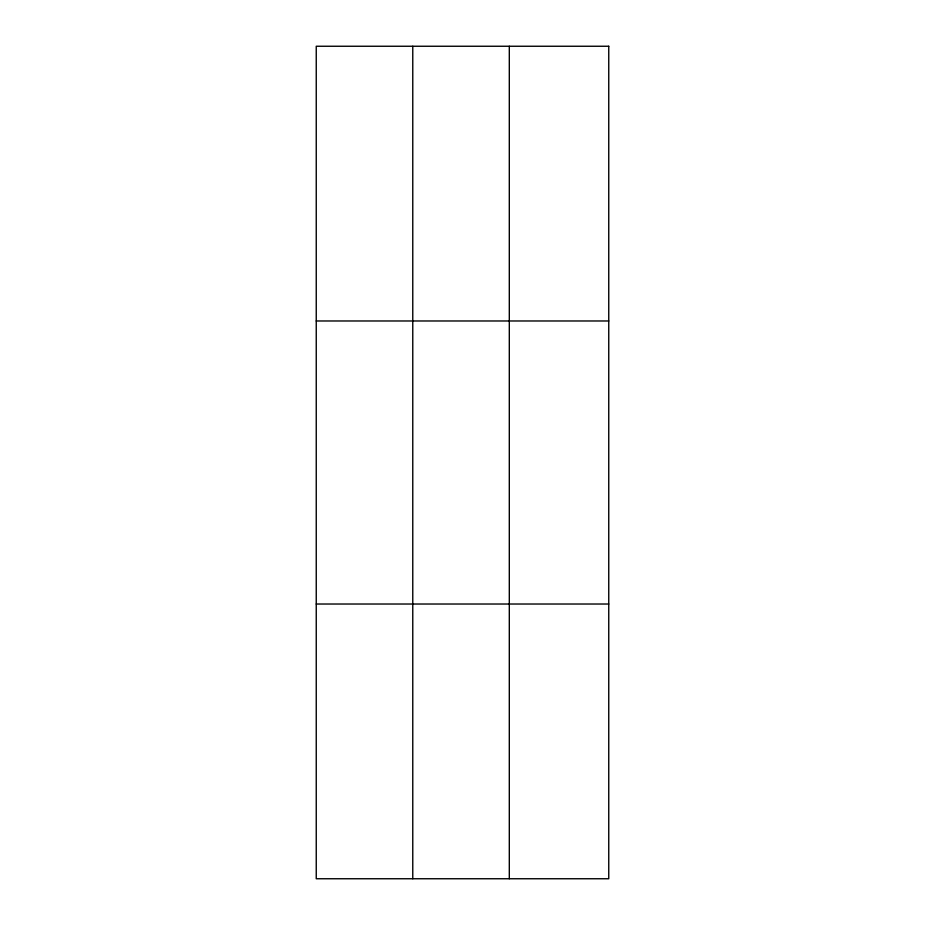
<?xml version="1.0" encoding="UTF-8"?>
<svg xmlns="http://www.w3.org/2000/svg" width="925" height="925" viewBox="0 0 925 925"><rect width="100%" height="100%" fill="white"/><g stroke="black" fill="none" stroke-linecap="round" stroke-linejoin="round"><path stroke-width="1.39" d="M412.77 46.25L412.77 878.75M509.305 46.25L509.305 878.75M316.246 320.975L608.754 320.975M316.246 604.025L608.754 604.025M608.754 46.25L608.754 878.75L316.246 878.75L316.246 46.25L608.754 46.25"/></g></svg>
